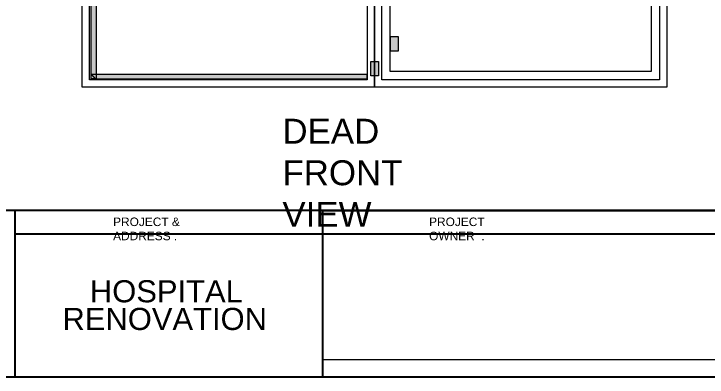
# Model space of a CAD drawing. Header units: inches. Extents: x 18739 to 22272, y 3658 to 7913.
# Drawn here: x 19827 to 20412, y 3658 to 3965 of the extents above; entities that cross this region are included whole.
import ezdxf

# ---------------------------------------------------------------- set-up
doc = ezdxf.new("R2010")
doc.units = ezdxf.units.IN
doc.header["$MEASUREMENT"] = 0
doc.layers.add('ENCLOSRURE', color=7, linetype='Continuous', lineweight=20)
doc.styles.get("Standard").update_dxf_attribs({"font": 'arial.ttf'})
doc.styles.add('style2', font='swissk.ttf')

msp = doc.modelspace()

# ---------------------------------------------------------------- hatches: boundary and pattern name
at = {"layer": 'ENCLOSRURE'}
h = msp.add_hatch(color=8, dxfattribs=at)
h.dxf.hatch_style = 1
h.paths.add_polyline_path([(19896.65493, 3910.33292), (19896.65493, 4146.50031), (19892.38942, 4146.50031), (19892.38942, 3910.33314)])
h = msp.add_hatch(color=0, dxfattribs=at)
h.dxf.hatch_style = 1
h.paths.add_polyline_path([(20151.69457, 3946.05333), (20145.06196, 3946.05333), (20145.06196, 3933.74371), (20151.69457, 3933.74371)])
h = msp.add_hatch(color=0, dxfattribs=at)
h.dxf.hatch_style = 1
h.paths.add_polyline_path([(20135.05543, 3925.02019), (20128.42282, 3925.02019), (20128.42282, 3912.71058), (20135.05543, 3912.71058)])
h = msp.add_hatch(color=8, dxfattribs=at)
h.dxf.hatch_style = 1
h.paths.add_polyline_path([(19896.32333, 3909.95228), (20125.20616, 3909.95228), (20125.20616, 3914.21779), (19892.72237, 3914.21779)])

# ---------------------------------------------------------------- linework, layer by layer
for p, q in [((19436.98745, 3799.23125, 0.05314), (20845.69867, 3799.23125, 0.05314)), ((19827.96262, 3799.23125, 0.04427), (19827.96262, 3658.14299, -0.43165)), ((20955.18137, 3779.05577, 0.05845), (19827.96262, 3779.05568, -0.00692))]:
    msp.add_line(p, q)
at = {"elevation": 0.05845}
for points in [[(19436.98745, 3658.14299), (19436.98745, 4839.26136), (20955.76081, 4839.26136), (20955.76081, 3658.14299)], [(20466.48565, 3658.14299), (20087.9846, 3658.14299), (20087.9846, 3798.89549), (20466.48565, 3798.89549)]]:
    msp.add_lwpolyline(points, close=True, dxfattribs=at)
at = {"layer": 'ENCLOSRURE', "color": 0}
msp.add_line((20088.34939, 3673.16203, 0.05845), (20466.46966, 3673.16203, -0.92176), dxfattribs=at)
at = {"layer": 'ENCLOSRURE'}
for points in [[(19884.81135, 4413.88283), (20131.66018, 4413.88283), (20131.66018, 3903.31754), (19884.81135, 3903.31754)], [(20131.66655, 4413.88283), (20378.51539, 4413.88283), (20378.51539, 3903.31754), (20131.66655, 3903.31754)], [(19891.06351, 4407.63068), (20125.40803, 4407.63068), (20125.40803, 3909.38777), (19891.06351, 3909.38777)], [(20137.91871, 4407.63068), (20372.26323, 4407.63068), (20372.26323, 3909.38777), (20137.91871, 3909.38777)], [(20144.89383, 4400.65556), (20365.28812, 4400.65556), (20365.28812, 3916.36289), (20144.89383, 3916.36289)]]:
    msp.add_lwpolyline(points, close=True, dxfattribs=at)
at = {"layer": 'ENCLOSRURE', "color": 8}
for points in [[(19892.38942, 3910.33314), (19892.38942, 4146.50031), (19896.65493, 4146.50031), (19896.65493, 3910.33292)], [(19892.72237, 3914.21779), (20125.20616, 3914.21779), (20125.20616, 3909.95228), (19896.32333, 3909.95228)]]:
    msp.add_lwpolyline(points, close=True, dxfattribs=at)
at = {"layer": 'ENCLOSRURE', "color": 0}
for points in [[(20145.06196, 3946.05333), (20151.69457, 3946.05333), (20151.69457, 3933.74371), (20145.06196, 3933.74371)], [(20128.42282, 3925.02019), (20135.05543, 3925.02019), (20135.05543, 3912.71058), (20128.42282, 3912.71058)]]:
    msp.add_lwpolyline(points, close=True, dxfattribs=at)

# ---------------------------------------------------------------- texts
note = msp.add_mtext_dynamic_manual_height_columns('DEAD ', width=54.121808, gutter_width=23.56707, heights=[0.83509, 0], dxfattribs=dict(insert=(19976.19548, 3876.54476), char_height=21.0672711, attachment_point=1))
for column, words in zip(note.columns.linked_columns, ['FRONT VIEW']):
    column.text = words
at = {"color": 0}
note = msp.add_mtext_dynamic_manual_height_columns('PROJECT & ', width=72.1841456, gutter_width=1, heights=[0.83509, 0], dxfattribs=dict(at, insert=(19837.80073, 3793.02282, 0.06277), char_height=7.1873655, attachment_point=1))
for column, words in zip(note.columns.linked_columns, ['ADDRESS : ']):
    column.text = words
note = msp.add_mtext_dynamic_manual_height_columns('PROJECT ', width=82.6736714, gutter_width=1, heights=[0.83509, 0], dxfattribs=dict(at, insert=(20094.03786, 3793.02284, 0.05845), char_height=7.1873655, attachment_point=1))
for column, words in zip(note.columns.linked_columns, ['OWNER  :']):
    column.text = words
at = {"char_height": 18.692079, "attachment_point": 1, "style": 'style2'}
for s, insert in [('HOSPITAL ', (19891.36047, 3740.07149, 0.18242)), ('RENOVATION', (19868.22806, 3716.69817, 0.18242))]:
    msp.add_mtext_dynamic_manual_height_columns(s, width=91.7572825, gutter_width=1, heights=[0.83509], dxfattribs=dict(at, insert=insert))

doc.saveas('drawing.dxf')
